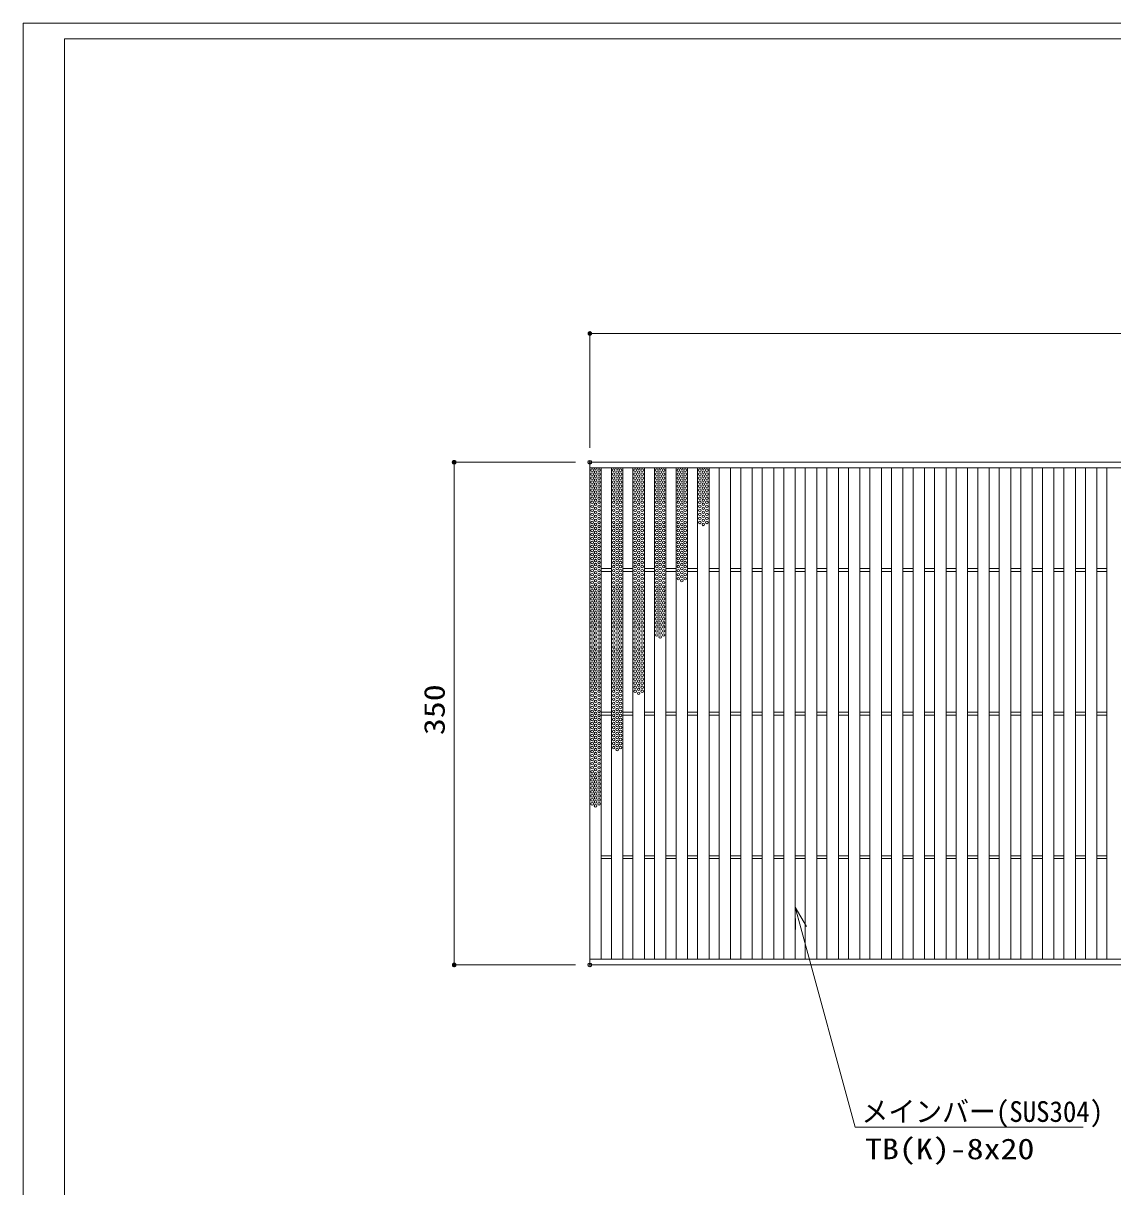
# Model space of a CAD drawing. Units: millimetres on the paper. Extents: x -216 to 216, y -153 to 153.
# Drawn here: x -215.3 to -63.7, y -9.4 to 152.6 of the extents above; entities that cross this region are included whole.
import ezdxf
from ezdxf.enums import TextEntityAlignment as Align

# ---------------------------------------------------------------- set-up
doc = ezdxf.new("R2010")
doc.units = ezdxf.units.MM
doc.header["$PDMODE"] = 32
doc.header["$PDSIZE"] = 0.5
for name, color, linetype, lineweight in [('0-0_A1FRAME', 1, 'Continuous', 9), ('0-2_寸法', 4, 'Continuous', 9), ('0-3_0', 7, 'Continuous', 9), ('0-6_蓋', 3, 'Continuous', 9)]:
    doc.layers.add(name, color=color, linetype=linetype, lineweight=lineweight)
doc.layers.add('0-4_Defpoints', color=7, linetype='Continuous')
doc.styles.add('ＭＳ ゴシック', font='')
doc.styles.get('ＭＳ ゴシック').set_extended_font_data('MS Gothic')

# ---------------------------------------------------------------- blocks, each defined once
blk = doc.blocks.new('_Dot')
at = {"layer": '0-3_0'}
for p, q in [((-0.5, 0), (-1, 0)), ((0.489, 0.1), (-0.489, 0.1)), ((0.399, 0.3), (-0.399, 0.3)), ((0.458, -0.199), (-0.458, -0.199)), ((0.3, -0.399), (-0.3, -0.399))]:
    blk.add_line(p, q, dxfattribs=at)
for points in [[(0.5, 0), (0.496, 0.063), (0.484, 0.124), (0.465, 0.184), (0.438, 0.241), (0.405, 0.294), (0.364, 0.342), (0.319, 0.385), (0.268, 0.422), (0.213, 0.452), (0.155, 0.476), (0.094, 0.491), (0.031, 0.499), (-0.031, 0.499), (-0.094, 0.491), (-0.155, 0.476), (-0.213, 0.452), (-0.268, 0.422), (-0.319, 0.385), (-0.364, 0.342), (-0.405, 0.294), (-0.438, 0.241), (-0.465, 0.184), (-0.484, 0.124), (-0.496, 0.063), (-0.5, 0), (0, 0)], [(-0.5, 0), (-0.496, -0.063), (-0.484, -0.124), (-0.465, -0.184), (-0.438, -0.241), (-0.405, -0.294), (-0.364, -0.342), (-0.319, -0.385), (-0.268, -0.422), (-0.213, -0.452), (-0.155, -0.476), (-0.094, -0.491), (-0.031, -0.499), (0.031, -0.499), (0.094, -0.491), (0.155, -0.476), (0.213, -0.452), (0.268, -0.422), (0.319, -0.385), (0.364, -0.342), (0.405, -0.294), (0.438, -0.241), (0.465, -0.184), (0.484, -0.124), (0.496, -0.063), (0.5, 0), (0, 0)]]:
    blk.add_lwpolyline(points, close=True, dxfattribs=at)
blk = doc.blocks.new('U29')
at = {"layer": '0-6_蓋'}
for centre in [(-0.48, 3.78), (-0.48, 3.22), (0, 3.5), (0.48, 3.78), (0.48, 3.22), (-0.48, 2.66), (-0.48, 2.1), (-0.48, 1.54), (0, 2.94), (0, 2.38), (0, 1.82), (0.48, 2.66), (0.48, 2.1), (0.48, 1.54), (-0.48, 0.98), (-0.48, 0.42), (-0.48, -0.14), (0, 1.26), (0, 0.7), (0, 0.14), (0.48, 0.98), (0.48, 0.42), (0.48, -0.14), (-0.48, -0.7), (-0.48, -1.26), (0, -0.42), (0, -0.98), (0, -1.54), (0.48, -0.7), (0.48, -1.26), (-0.48, -1.82), (-0.48, -2.38), (-0.48, -2.94), (0, -2.1), (0, -2.66), (0, -3.22), (0.48, -1.82), (0.48, -2.38), (0.48, -2.94), (-0.48, -3.5), (0, -3.78), (0.48, -3.5)]:
    blk.add_circle(centre, 0.18, dxfattribs=at)
blk = doc.blocks.new('U28')
at = {"layer": '0-6_蓋'}
for p in [(0, 0), (0, -7.84), (0, -15.68), (0, -23.52), (0, -31.36), (0, -39.2)]:
    blk.add_blockref('U29', p, dxfattribs=at)
blk = doc.blocks.new('U30')
at = {"layer": '0-6_蓋'}
for centre in [(-0.48, 3.78), (-0.48, 3.22), (0, 3.5), (0.48, 3.78), (0.48, 3.22), (-0.48, 2.66), (-0.48, 2.1), (-0.48, 1.54), (0, 2.94), (0, 2.38), (0, 1.82), (0.48, 2.66), (0.48, 2.1), (0.48, 1.54), (-0.48, 0.98), (-0.48, 0.42), (-0.48, -0.14), (0, 1.26), (0, 0.7), (0, 0.14), (0.48, 0.98), (0.48, 0.42), (0.48, -0.14), (-0.48, -0.7), (-0.48, -1.26), (0, -0.42), (0, -0.98), (0, -1.54), (0.48, -0.7), (0.48, -1.26), (-0.48, -1.82), (-0.48, -2.38), (-0.48, -2.94), (0, -2.1), (0, -2.66), (0, -3.22), (0.48, -1.82), (0.48, -2.38), (0.48, -2.94), (-0.48, -3.5), (0, -3.78), (0.48, -3.5)]:
    blk.add_circle(centre, 0.18, dxfattribs=at)
blk = doc.blocks.new('U31')
at = {"layer": '0-6_蓋'}
for p in [(0, 0), (0, -7.84), (0, -15.68), (0, -23.52), (0, -31.36)]:
    blk.add_blockref('U30', p, dxfattribs=at)
blk = doc.blocks.new('U32')
at = {"layer": '0-6_蓋'}
for centre in [(-0.48, 3.78), (-0.48, 3.22), (0, 3.5), (0.48, 3.78), (0.48, 3.22), (-0.48, 2.66), (-0.48, 2.1), (-0.48, 1.54), (0, 2.94), (0, 2.38), (0, 1.82), (0.48, 2.66), (0.48, 2.1), (0.48, 1.54), (-0.48, 0.98), (-0.48, 0.42), (-0.48, -0.14), (0, 1.26), (0, 0.7), (0, 0.14), (0.48, 0.98), (0.48, 0.42), (0.48, -0.14), (-0.48, -0.7), (-0.48, -1.26), (0, -0.42), (0, -0.98), (0, -1.54), (0.48, -0.7), (0.48, -1.26), (-0.48, -1.82), (-0.48, -2.38), (-0.48, -2.94), (0, -2.1), (0, -2.66), (0, -3.22), (0.48, -1.82), (0.48, -2.38), (0.48, -2.94), (-0.48, -3.5), (0, -3.78), (0.48, -3.5)]:
    blk.add_circle(centre, 0.18, dxfattribs=at)
blk = doc.blocks.new('U33')
at = {"layer": '0-6_蓋'}
for p in [(0, 0), (0, -7.84), (0, -15.68), (0, -23.52)]:
    blk.add_blockref('U32', p, dxfattribs=at)
blk = doc.blocks.new('U34')
at = {"layer": '0-6_蓋'}
for centre in [(-0.48, 3.78), (-0.48, 3.22), (0, 3.5), (0.48, 3.78), (0.48, 3.22), (-0.48, 2.66), (-0.48, 2.1), (-0.48, 1.54), (0, 2.94), (0, 2.38), (0, 1.82), (0.48, 2.66), (0.48, 2.1), (0.48, 1.54), (-0.48, 0.98), (-0.48, 0.42), (-0.48, -0.14), (0, 1.26), (0, 0.7), (0, 0.14), (0.48, 0.98), (0.48, 0.42), (0.48, -0.14), (-0.48, -0.7), (-0.48, -1.26), (0, -0.42), (0, -0.98), (0, -1.54), (0.48, -0.7), (0.48, -1.26), (-0.48, -1.82), (-0.48, -2.38), (-0.48, -2.94), (0, -2.1), (0, -2.66), (0, -3.22), (0.48, -1.82), (0.48, -2.38), (0.48, -2.94), (-0.48, -3.5), (0, -3.78), (0.48, -3.5)]:
    blk.add_circle(centre, 0.18, dxfattribs=at)
blk = doc.blocks.new('U35')
at = {"layer": '0-6_蓋'}
for p in [(0, 0), (0, -7.84), (0, -15.68)]:
    blk.add_blockref('U34', p, dxfattribs=at)
blk = doc.blocks.new('U37')
at = {"layer": '0-6_蓋'}
for centre in [(-0.48, 3.78), (-0.48, 3.22), (0, 3.5), (0.48, 3.78), (0.48, 3.22), (-0.48, 2.66), (-0.48, 2.1), (-0.48, 1.54), (0, 2.94), (0, 2.38), (0, 1.82), (0.48, 2.66), (0.48, 2.1), (0.48, 1.54), (-0.48, 0.98), (-0.48, 0.42), (-0.48, -0.14), (0, 1.26), (0, 0.7), (0, 0.14), (0.48, 0.98), (0.48, 0.42), (0.48, -0.14), (-0.48, -0.7), (-0.48, -1.26), (0, -0.42), (0, -0.98), (0, -1.54), (0.48, -0.7), (0.48, -1.26), (-0.48, -1.82), (-0.48, -2.38), (-0.48, -2.94), (0, -2.1), (0, -2.66), (0, -3.22), (0.48, -1.82), (0.48, -2.38), (0.48, -2.94), (-0.48, -3.5), (0, -3.78), (0.48, -3.5)]:
    blk.add_circle(centre, 0.18, dxfattribs=at)
blk = doc.blocks.new('U36')
at = {"layer": '0-6_蓋'}
for p in [(0, 0), (0, -7.84)]:
    blk.add_blockref('U37', p, dxfattribs=at)
blk = doc.blocks.new('U38')
at = {"layer": '0-6_蓋'}
for centre in [(-0.48, 3.78), (-0.48, 3.22), (0, 3.5), (0.48, 3.78), (0.48, 3.22), (-0.48, 2.66), (-0.48, 2.1), (-0.48, 1.54), (0, 2.94), (0, 2.38), (0, 1.82), (0.48, 2.66), (0.48, 2.1), (0.48, 1.54), (-0.48, 0.98), (-0.48, 0.42), (-0.48, -0.14), (0, 1.26), (0, 0.7), (0, 0.14), (0.48, 0.98), (0.48, 0.42), (0.48, -0.14), (-0.48, -0.7), (-0.48, -1.26), (0, -0.42), (0, -0.98), (0, -1.54), (0.48, -0.7), (0.48, -1.26), (-0.48, -1.82), (-0.48, -2.38), (-0.48, -2.94), (0, -2.1), (0, -2.66), (0, -3.22), (0.48, -1.82), (0.48, -2.38), (0.48, -2.94), (-0.48, -3.5), (0, -3.78), (0.48, -3.5)]:
    blk.add_circle(centre, 0.18, dxfattribs=at)
blk = doc.blocks.new('U39')
at = {"layer": '0-6_蓋'}
blk.add_blockref('U38', (0, 0), dxfattribs=at)
blk = doc.blocks.new('MLeader1')
at = {"layer": '0-2_寸法'}
for p, q in [((-107.85, 29.558), (-107.06, 26.664)), ((-99.134, -1.059), (-67.754, -1.059))]:
    blk.add_line(p, q, dxfattribs=at)
for points in [[(-107.836, 26.452), (-107.85, 29.558), (-106.285, 26.875)], [(-107.06, 26.664), (-99.494, -1.059), (-99.134, -1.059)]]:
    blk.add_lwpolyline(points, dxfattribs=at)
at = {"layer": '0-2_寸法', "style": 'ＭＳ ゴシック'}
for s, width, p in [('メインバー(SUS304)', 0.95, (-98.634, -1.214)), ('TB(K)-8x20', 1.2, (-98.134, -6.414))]:
    blk.add_text(s, height=2.889, dxfattribs=dict(at, width=width)).set_placement(p, align=Align.BOTTOM_LEFT)

msp = doc.modelspace()

# ---------------------------------------------------------------- linework, layer by layer
at = {"layer": '0-0_A1FRAME'}
msp.add_line((-209.583, 150.486), (-209.583, -150.496), dxfattribs=at)
msp.add_lwpolyline([(-215.33, 152.642), (-215.33, -152.651), (215.33, -152.651), (215.33, 152.642)], close=True, dxfattribs=at)
msp.add_lwpolyline([(199.525, -150.496), (199.525, 150.486), (-209.583, 150.486)], dxfattribs=at)
at = {"layer": '0-2_寸法'}
for p, q in [((-136.45, 93.515), (-136.45, 109.448)), ((-135.95, 109.448), (62.65, 109.448)), ((-138.45, 91.515), (-155.338, 91.515)), ((-155.338, 22.015), (-155.338, 91.015)), ((-138.45, 21.515), (-155.338, 21.515))]:
    msp.add_line(p, q, dxfattribs=at)
at = {"layer": '0-4_Defpoints'}
for p in [(-155.338, 91.515), (-136.45, 91.515), (-136.45, 91.515), (-136.45, 21.515)]:
    msp.add_point(p, dxfattribs=at)
at = {"layer": '0-6_蓋'}
for p, q in [((-136.45, 21.515), (-136.45, 91.515)), ((-136.45, 91.515), (63.15, 91.515)), ((-136.45, 90.715), (63.15, 90.715)), ((-134.85, 22.315), (-134.85, 90.715)), ((-133.45, 22.315), (-133.45, 90.715)), ((-131.85, 22.315), (-131.85, 90.715)), ((-130.45, 22.315), (-130.45, 90.715)), ((-128.85, 22.315), (-128.85, 90.715)), ((-127.45, 22.315), (-127.45, 90.715)), ((-125.85, 22.315), (-125.85, 90.715)), ((-124.45, 22.315), (-124.45, 90.715)), ((-122.85, 22.315), (-122.85, 90.715)), ((-121.45, 22.315), (-121.45, 90.715)), ((-119.85, 22.315), (-119.85, 90.715)), ((-118.45, 22.315), (-118.45, 90.715)), ((-116.85, 22.315), (-116.85, 90.715)), ((-115.45, 22.315), (-115.45, 90.715)), ((-113.85, 22.315), (-113.85, 90.715)), ((-112.45, 22.315), (-112.45, 90.715)), ((-110.85, 22.315), (-110.85, 90.715)), ((-109.45, 22.315), (-109.45, 90.715)), ((-107.85, 22.315), (-107.85, 90.715)), ((-106.45, 22.315), (-106.45, 90.715)), ((-104.85, 22.315), (-104.85, 90.715)), ((-103.45, 22.315), (-103.45, 90.715)), ((-101.85, 22.315), (-101.85, 90.715)), ((-100.45, 22.315), (-100.45, 90.715)), ((-98.85, 22.315), (-98.85, 90.715)), ((-97.45, 22.315), (-97.45, 90.715)), ((-95.85, 22.315), (-95.85, 90.715)), ((-94.45, 22.315), (-94.45, 90.715)), ((-92.85, 22.315), (-92.85, 90.715)), ((-91.45, 22.315), (-91.45, 90.715)), ((-89.85, 22.315), (-89.85, 90.715)), ((-88.45, 22.315), (-88.45, 90.715)), ((-86.85, 22.315), (-86.85, 90.715)), ((-85.45, 22.315), (-85.45, 90.715)), ((-83.85, 22.315), (-83.85, 90.715)), ((-82.45, 22.315), (-82.45, 90.715)), ((-80.85, 22.315), (-80.85, 90.715)), ((-79.45, 22.315), (-79.45, 90.715)), ((-77.85, 22.315), (-77.85, 90.715)), ((-76.45, 22.315), (-76.45, 90.715)), ((-74.85, 22.315), (-74.85, 90.715)), ((-73.45, 22.315), (-73.45, 90.715)), ((-71.85, 22.315), (-71.85, 90.715)), ((-70.45, 22.315), (-70.45, 90.715)), ((-68.85, 22.315), (-68.85, 90.715)), ((-67.45, 22.315), (-67.45, 90.715)), ((-65.85, 22.315), (-65.85, 90.715)), ((-64.45, 22.315), (-64.45, 90.715)), ((-134.85, 76.715), (-133.45, 76.715)), ((-134.85, 76.315), (-133.45, 76.315)), ((-131.85, 76.715), (-130.45, 76.715)), ((-131.85, 76.315), (-130.45, 76.315)), ((-128.85, 76.715), (-127.45, 76.715)), ((-128.85, 76.315), (-127.45, 76.315)), ((-125.85, 76.715), (-124.45, 76.715)), ((-125.85, 76.315), (-124.45, 76.315)), ((-122.85, 76.715), (-121.45, 76.715)), ((-122.85, 76.315), (-121.45, 76.315)), ((-119.85, 76.715), (-118.45, 76.715)), ((-119.85, 76.315), (-118.45, 76.315)), ((-116.85, 76.715), (-115.45, 76.715)), ((-116.85, 76.315), (-115.45, 76.315)), ((-113.85, 76.715), (-112.45, 76.715)), ((-113.85, 76.315), (-112.45, 76.315)), ((-110.85, 76.715), (-109.45, 76.715)), ((-110.85, 76.315), (-109.45, 76.315)), ((-107.85, 76.715), (-106.45, 76.715)), ((-107.85, 76.315), (-106.45, 76.315)), ((-104.85, 76.715), (-103.45, 76.715)), ((-104.85, 76.315), (-103.45, 76.315)), ((-101.85, 76.715), (-100.45, 76.715)), ((-101.85, 76.315), (-100.45, 76.315)), ((-98.85, 76.715), (-97.45, 76.715)), ((-98.85, 76.315), (-97.45, 76.315)), ((-95.85, 76.715), (-94.45, 76.715)), ((-95.85, 76.315), (-94.45, 76.315)), ((-92.85, 76.715), (-91.45, 76.715)), ((-92.85, 76.315), (-91.45, 76.315)), ((-89.85, 76.715), (-88.45, 76.715)), ((-89.85, 76.315), (-88.45, 76.315)), ((-86.85, 76.715), (-85.45, 76.715)), ((-86.85, 76.315), (-85.45, 76.315)), ((-83.85, 76.715), (-82.45, 76.715)), ((-83.85, 76.315), (-82.45, 76.315)), ((-80.85, 76.715), (-79.45, 76.715)), ((-80.85, 76.315), (-79.45, 76.315)), ((-77.85, 76.715), (-76.45, 76.715)), ((-77.85, 76.315), (-76.45, 76.315)), ((-74.85, 76.715), (-73.45, 76.715)), ((-74.85, 76.315), (-73.45, 76.315)), ((-71.85, 76.715), (-70.45, 76.715)), ((-71.85, 76.315), (-70.45, 76.315)), ((-68.85, 76.715), (-67.45, 76.715)), ((-68.85, 76.315), (-67.45, 76.315)), ((-65.85, 76.715), (-64.45, 76.715)), ((-65.85, 76.315), (-64.45, 76.315)), ((-134.85, 56.715), (-133.45, 56.715)), ((-131.85, 56.715), (-130.45, 56.715)), ((-128.85, 56.715), (-127.45, 56.715)), ((-125.85, 56.715), (-124.45, 56.715)), ((-122.85, 56.715), (-121.45, 56.715)), ((-119.85, 56.715), (-118.45, 56.715)), ((-116.85, 56.715), (-115.45, 56.715)), ((-113.85, 56.715), (-112.45, 56.715)), ((-110.85, 56.715), (-109.45, 56.715)), ((-107.85, 56.715), (-106.45, 56.715)), ((-104.85, 56.715), (-103.45, 56.715)), ((-101.85, 56.715), (-100.45, 56.715)), ((-98.85, 56.715), (-97.45, 56.715)), ((-95.85, 56.715), (-94.45, 56.715)), ((-92.85, 56.715), (-91.45, 56.715)), ((-89.85, 56.715), (-88.45, 56.715)), ((-86.85, 56.715), (-85.45, 56.715)), ((-83.85, 56.715), (-82.45, 56.715)), ((-80.85, 56.715), (-79.45, 56.715)), ((-77.85, 56.715), (-76.45, 56.715)), ((-74.85, 56.715), (-73.45, 56.715)), ((-71.85, 56.715), (-70.45, 56.715)), ((-68.85, 56.715), (-67.45, 56.715)), ((-65.85, 56.715), (-64.45, 56.715)), ((-134.85, 56.315), (-133.45, 56.315)), ((-131.85, 56.315), (-130.45, 56.315)), ((-128.85, 56.315), (-127.45, 56.315)), ((-125.85, 56.315), (-124.45, 56.315)), ((-122.85, 56.315), (-121.45, 56.315)), ((-119.85, 56.315), (-118.45, 56.315)), ((-116.85, 56.315), (-115.45, 56.315)), ((-113.85, 56.315), (-112.45, 56.315)), ((-110.85, 56.315), (-109.45, 56.315)), ((-107.85, 56.315), (-106.45, 56.315)), ((-104.85, 56.315), (-103.45, 56.315)), ((-101.85, 56.315), (-100.45, 56.315)), ((-98.85, 56.315), (-97.45, 56.315)), ((-95.85, 56.315), (-94.45, 56.315)), ((-92.85, 56.315), (-91.45, 56.315)), ((-89.85, 56.315), (-88.45, 56.315)), ((-86.85, 56.315), (-85.45, 56.315)), ((-83.85, 56.315), (-82.45, 56.315)), ((-80.85, 56.315), (-79.45, 56.315)), ((-77.85, 56.315), (-76.45, 56.315)), ((-74.85, 56.315), (-73.45, 56.315)), ((-71.85, 56.315), (-70.45, 56.315)), ((-68.85, 56.315), (-67.45, 56.315)), ((-65.85, 56.315), (-64.45, 56.315)), ((-134.85, 36.715), (-133.45, 36.715)), ((-134.85, 36.315), (-133.45, 36.315)), ((-131.85, 36.715), (-130.45, 36.715)), ((-131.85, 36.315), (-130.45, 36.315)), ((-128.85, 36.715), (-127.45, 36.715)), ((-128.85, 36.315), (-127.45, 36.315)), ((-125.85, 36.715), (-124.45, 36.715)), ((-125.85, 36.315), (-124.45, 36.315)), ((-122.85, 36.715), (-121.45, 36.715)), ((-122.85, 36.315), (-121.45, 36.315)), ((-119.85, 36.715), (-118.45, 36.715)), ((-119.85, 36.315), (-118.45, 36.315)), ((-116.85, 36.715), (-115.45, 36.715)), ((-116.85, 36.315), (-115.45, 36.315)), ((-113.85, 36.715), (-112.45, 36.715)), ((-113.85, 36.315), (-112.45, 36.315)), ((-110.85, 36.715), (-109.45, 36.715)), ((-110.85, 36.315), (-109.45, 36.315)), ((-107.85, 36.715), (-106.45, 36.715)), ((-107.85, 36.315), (-106.45, 36.315)), ((-104.85, 36.715), (-103.45, 36.715)), ((-104.85, 36.315), (-103.45, 36.315)), ((-101.85, 36.715), (-100.45, 36.715)), ((-101.85, 36.315), (-100.45, 36.315)), ((-98.85, 36.715), (-97.45, 36.715)), ((-98.85, 36.315), (-97.45, 36.315)), ((-95.85, 36.715), (-94.45, 36.715)), ((-95.85, 36.315), (-94.45, 36.315)), ((-92.85, 36.715), (-91.45, 36.715)), ((-92.85, 36.315), (-91.45, 36.315)), ((-89.85, 36.715), (-88.45, 36.715)), ((-89.85, 36.315), (-88.45, 36.315)), ((-86.85, 36.715), (-85.45, 36.715)), ((-86.85, 36.315), (-85.45, 36.315)), ((-83.85, 36.715), (-82.45, 36.715)), ((-83.85, 36.315), (-82.45, 36.315)), ((-80.85, 36.715), (-79.45, 36.715)), ((-80.85, 36.315), (-79.45, 36.315)), ((-77.85, 36.715), (-76.45, 36.715)), ((-77.85, 36.315), (-76.45, 36.315)), ((-74.85, 36.715), (-73.45, 36.715)), ((-74.85, 36.315), (-73.45, 36.315)), ((-71.85, 36.715), (-70.45, 36.715)), ((-71.85, 36.315), (-70.45, 36.315)), ((-68.85, 36.715), (-67.45, 36.715)), ((-68.85, 36.315), (-67.45, 36.315)), ((-65.85, 36.715), (-64.45, 36.715)), ((-65.85, 36.315), (-64.45, 36.315)), ((-136.45, 22.315), (63.15, 22.315))]:
    msp.add_line(p, q, dxfattribs=at)
msp.add_lwpolyline([(-136.45, 21.515), (63.15, 21.515), (63.15, 91.515)], dxfattribs=at)
for centre in [(-135.65, 90.699), (-132.65, 90.699), (-129.65, 90.699), (-126.65, 90.699), (-123.65, 90.699), (-120.65, 90.699)]:
    msp.add_arc(centre, 0.18, 174.88706, 5.11294, dxfattribs=at)

# ---------------------------------------------------------------- block references
at = {"layer": '0-2_寸法', "xscale": 0.5, "yscale": 0.5}
for p, rotation in [((-136.45, 109.448), 180), ((-155.338, 91.515), 90), ((-155.338, 21.515), 270)]:
    msp.add_blockref('_Dot', p, dxfattribs=dict(at, rotation=rotation))
at = {"layer": '0-2_寸法'}
msp.add_blockref('MLeader1', (0, 0), dxfattribs=at)
at = {"layer": '0-6_蓋'}
for name, p in [('U28', (-135.65, 86.639)), ('U31', (-132.65, 86.639)), ('U33', (-129.65, 86.639)), ('U35', (-126.65, 86.639)), ('U36', (-123.65, 86.639)), ('U39', (-120.65, 86.639))]:
    msp.add_blockref(name, p, dxfattribs=at)

# ---------------------------------------------------------------- texts
at = {"layer": '0-2_寸法', "style": 'ＭＳ ゴシック', "width": 1.2}
msp.add_text('350', height=2.889, rotation=90, dxfattribs=at).set_placement((-155.783, 53.515), align=Align.BOTTOM_LEFT)

doc.saveas('drawing.dxf')
